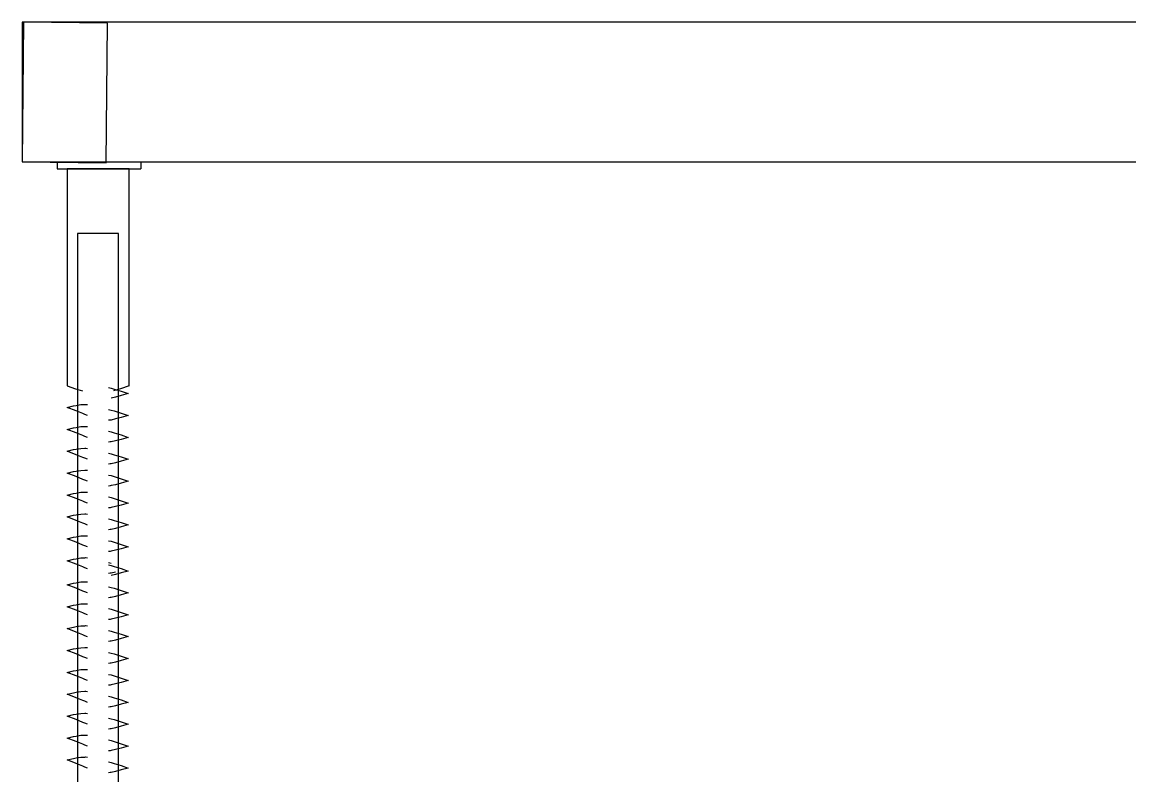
# Model space of a CAD drawing. Extents: x -11.9 to 9.3, y -3.9 to 3.8.
# Drawn here: x -11.855 to -10.27, y -2.811 to -1.733 of the extents above; entities that cross this region are included whole.
import ezdxf

# ---------------------------------------------------------------- set-up
doc = ezdxf.new("R2010")
doc.units = 0
doc.layers.add('SECTIONCUTEDGES', color=7, linetype='CONTINUOUS')

msp = doc.modelspace()

# ---------------------------------------------------------------- linework, layer by layer
at = {"layer": 'SECTIONCUTEDGES'}
for p, q in [((-11.855, -1.7327), (-11.855, -1.9327)), ((-8.7276, -1.7327), (-11.855, -1.7327)), ((-11.853, -1.7327), (-11.855, -1.9327)), ((-11.733, -1.7339), (-11.853, -1.7327)), ((-11.735, -1.9339), (-11.733, -1.7339)), ((-11.855, -1.9327), (-8.7276, -1.9327)), ((-11.855, -1.9327), (-11.735, -1.9339)), ((-11.805, -1.9327), (-11.685, -1.9327)), ((-11.805, -1.9327), (-11.805, -1.9427)), ((-11.685, -1.9327), (-11.685, -1.9427)), ((-11.805, -1.9427), (-11.685, -1.9427)), ((-11.7908, -1.9427), (-11.7908, -2.2528)), ((-11.7465, -1.9427), (-11.7908, -1.9427)), ((-11.7021, -1.9427), (-11.7465, -1.9427)), ((-11.7021, -2.2528), (-11.7021, -1.9427)), ((-11.7758, -2.0352), (-11.7758, -3.8182)), ((-11.7171, -2.0352), (-11.7758, -2.0352)), ((-11.7171, -3.8182), (-11.7171, -2.0352)), ((-11.7908, -2.2528), (-11.7787, -2.257)), ((-11.7787, -2.257), (-11.7686, -2.26)), ((-11.7316, -2.2553), (-11.7278, -2.2561)), ((-11.7278, -2.2561), (-11.7234, -2.2575)), ((-11.7142, -2.257), (-11.7244, -2.26)), ((-11.7234, -2.2575), (-11.7132, -2.2606)), ((-11.7021, -2.2528), (-11.7142, -2.257)), ((-11.7132, -2.2606), (-11.7033, -2.2641)), ((-11.7033, -2.2641), (-11.7132, -2.2668)), ((-11.7905, -2.2839), (-11.7816, -2.2816)), ((-11.7816, -2.2816), (-11.7776, -2.281)), ((-11.7776, -2.281), (-11.7711, -2.2798)), ((-11.7711, -2.2798), (-11.7651, -2.2796)), ((-11.7651, -2.2796), (-11.7641, -2.2795)), ((-11.7641, -2.2795), (-11.7617, -2.2797)), ((-11.7216, -2.269), (-11.7278, -2.2704)), ((-11.7132, -2.2668), (-11.7216, -2.269)), ((-11.7776, -2.2888), (-11.7905, -2.2839)), ((-11.7683, -2.2927), (-11.7776, -2.2888)), ((-11.7651, -2.2939), (-11.7683, -2.2927)), ((-11.7617, -2.2954), (-11.7651, -2.2939)), ((-11.7316, -2.2866), (-11.7278, -2.2875)), ((-11.7316, -2.2866), (-11.7278, -2.2875)), ((-11.7278, -2.2875), (-11.7234, -2.2888)), ((-11.7234, -2.2888), (-11.7132, -2.2919)), ((-11.7132, -2.2982), (-11.7216, -2.3003)), ((-11.7132, -2.2919), (-11.7033, -2.2954)), ((-11.7033, -2.2954), (-11.7132, -2.2982)), ((-11.7905, -2.3152), (-11.7816, -2.3129)), ((-11.7816, -2.3129), (-11.7776, -2.3123)), ((-11.7776, -2.3123), (-11.7711, -2.3111)), ((-11.7711, -2.3111), (-11.7651, -2.3109)), ((-11.7651, -2.3109), (-11.7641, -2.3109)), ((-11.7641, -2.3109), (-11.7617, -2.311)), ((-11.729, -2.3019), (-11.7316, -2.3022)), ((-11.7278, -2.3018), (-11.729, -2.3019)), ((-11.7216, -2.3003), (-11.7278, -2.3018)), ((-11.7216, -2.3003), (-11.7278, -2.3018)), ((-11.7776, -2.3201), (-11.7905, -2.3152)), ((-11.7683, -2.324), (-11.7776, -2.3201)), ((-11.7651, -2.3252), (-11.7683, -2.324)), ((-11.7617, -2.3267), (-11.7651, -2.3252)), ((-11.7316, -2.3179), (-11.7278, -2.3188)), ((-11.7316, -2.3179), (-11.7278, -2.3188)), ((-11.7278, -2.3188), (-11.7234, -2.3201)), ((-11.7234, -2.3201), (-11.7132, -2.3232)), ((-11.7132, -2.3295), (-11.7216, -2.3316)), ((-11.7132, -2.3232), (-11.7033, -2.3267)), ((-11.7033, -2.3267), (-11.7132, -2.3295)), ((-11.7905, -2.3465), (-11.7816, -2.3442)), ((-11.7816, -2.3442), (-11.7776, -2.3436)), ((-11.7776, -2.3436), (-11.7711, -2.3424)), ((-11.7711, -2.3424), (-11.7651, -2.3423)), ((-11.7651, -2.3423), (-11.7641, -2.3422)), ((-11.7641, -2.3422), (-11.7617, -2.3424)), ((-11.729, -2.3332), (-11.7316, -2.3336)), ((-11.7278, -2.3331), (-11.729, -2.3332)), ((-11.7216, -2.3316), (-11.7278, -2.3331)), ((-11.7216, -2.3316), (-11.7278, -2.3331)), ((-11.7776, -2.3514), (-11.7905, -2.3465)), ((-11.7683, -2.3554), (-11.7776, -2.3514)), ((-11.7651, -2.3566), (-11.7683, -2.3554)), ((-11.7617, -2.358), (-11.7651, -2.3566)), ((-11.7316, -2.3492), (-11.7278, -2.3501)), ((-11.7316, -2.3492), (-11.7278, -2.3501)), ((-11.7278, -2.3501), (-11.7234, -2.3514)), ((-11.7234, -2.3514), (-11.7132, -2.3546)), ((-11.7132, -2.3608), (-11.7216, -2.3629)), ((-11.7132, -2.3546), (-11.7033, -2.358)), ((-11.7033, -2.358), (-11.7132, -2.3608)), ((-11.7905, -2.3778), (-11.7816, -2.3755)), ((-11.7816, -2.3755), (-11.7776, -2.3749)), ((-11.7776, -2.3749), (-11.7711, -2.3738)), ((-11.7711, -2.3738), (-11.7651, -2.3736)), ((-11.7651, -2.3736), (-11.7641, -2.3735)), ((-11.7641, -2.3735), (-11.7617, -2.3737)), ((-11.729, -2.3646), (-11.7316, -2.3649)), ((-11.7278, -2.3644), (-11.729, -2.3646)), ((-11.7216, -2.3629), (-11.7278, -2.3644)), ((-11.7216, -2.3629), (-11.7278, -2.3644)), ((-11.7776, -2.3827), (-11.7905, -2.3778)), ((-11.7683, -2.3867), (-11.7776, -2.3827)), ((-11.7651, -2.3879), (-11.7683, -2.3867)), ((-11.7617, -2.3893), (-11.7651, -2.3879)), ((-11.7316, -2.3805), (-11.7278, -2.3814)), ((-11.7316, -2.3805), (-11.7278, -2.3814)), ((-11.7278, -2.3814), (-11.7234, -2.3827)), ((-11.7234, -2.3827), (-11.7132, -2.3859)), ((-11.7132, -2.3921), (-11.7216, -2.3943)), ((-11.7132, -2.3859), (-11.7033, -2.3893)), ((-11.7033, -2.3893), (-11.7132, -2.3921)), ((-11.7905, -2.4091), (-11.7816, -2.4068)), ((-11.7776, -2.414), (-11.7905, -2.4091)), ((-11.7816, -2.4068), (-11.7776, -2.4062)), ((-11.7776, -2.4062), (-11.7711, -2.4051)), ((-11.7711, -2.4051), (-11.7651, -2.4049)), ((-11.7651, -2.4049), (-11.7641, -2.4048)), ((-11.7641, -2.4048), (-11.7617, -2.405)), ((-11.729, -2.3959), (-11.7316, -2.3962)), ((-11.7278, -2.3957), (-11.729, -2.3959)), ((-11.7216, -2.3943), (-11.7278, -2.3957)), ((-11.7216, -2.3943), (-11.7278, -2.3957)), ((-11.7683, -2.418), (-11.7776, -2.414)), ((-11.7651, -2.4192), (-11.7683, -2.418)), ((-11.7617, -2.4206), (-11.7651, -2.4192)), ((-11.7316, -2.4118), (-11.7278, -2.4127)), ((-11.7316, -2.4118), (-11.7278, -2.4127)), ((-11.7278, -2.4127), (-11.7234, -2.414)), ((-11.7234, -2.414), (-11.7132, -2.4172)), ((-11.7132, -2.4234), (-11.7216, -2.4256)), ((-11.7132, -2.4172), (-11.7033, -2.4206)), ((-11.7033, -2.4206), (-11.7132, -2.4234)), ((-11.7905, -2.4405), (-11.7816, -2.4381)), ((-11.7776, -2.4454), (-11.7905, -2.4405)), ((-11.7816, -2.4381), (-11.7776, -2.4375)), ((-11.7776, -2.4375), (-11.7711, -2.4364)), ((-11.7711, -2.4364), (-11.7651, -2.4362)), ((-11.7651, -2.4362), (-11.7641, -2.4361)), ((-11.7641, -2.4361), (-11.7617, -2.4363)), ((-11.729, -2.4272), (-11.7316, -2.4275)), ((-11.7278, -2.427), (-11.729, -2.4272)), ((-11.7216, -2.4256), (-11.7278, -2.427)), ((-11.7216, -2.4256), (-11.7278, -2.427)), ((-11.7683, -2.4493), (-11.7776, -2.4454)), ((-11.7651, -2.4505), (-11.7683, -2.4493)), ((-11.7617, -2.452), (-11.7651, -2.4505)), ((-11.7316, -2.4432), (-11.7278, -2.444)), ((-11.7316, -2.4432), (-11.7278, -2.444)), ((-11.7278, -2.444), (-11.7234, -2.4454)), ((-11.7234, -2.4454), (-11.7132, -2.4485)), ((-11.7132, -2.4547), (-11.7216, -2.4569)), ((-11.7132, -2.4485), (-11.7033, -2.4519)), ((-11.7033, -2.4519), (-11.7132, -2.4547)), ((-11.7905, -2.4718), (-11.7816, -2.4694)), ((-11.7776, -2.4767), (-11.7905, -2.4718)), ((-11.7816, -2.4694), (-11.7776, -2.4688)), ((-11.7776, -2.4688), (-11.7711, -2.4677)), ((-11.7711, -2.4677), (-11.7651, -2.4675)), ((-11.7651, -2.4675), (-11.7641, -2.4674)), ((-11.7641, -2.4674), (-11.7617, -2.4676)), ((-11.729, -2.4585), (-11.7316, -2.4588)), ((-11.7278, -2.4583), (-11.729, -2.4585)), ((-11.7216, -2.4569), (-11.7278, -2.4583)), ((-11.7216, -2.4569), (-11.7278, -2.4583)), ((-11.7683, -2.4806), (-11.7776, -2.4767)), ((-11.7651, -2.4818), (-11.7683, -2.4806)), ((-11.7617, -2.4833), (-11.7651, -2.4818)), ((-11.7316, -2.4745), (-11.7278, -2.4753)), ((-11.7316, -2.4745), (-11.7278, -2.4753)), ((-11.7278, -2.4753), (-11.7234, -2.4767)), ((-11.7216, -2.4882), (-11.7278, -2.4896)), ((-11.7216, -2.4882), (-11.7278, -2.4896)), ((-11.7234, -2.4767), (-11.7132, -2.4798)), ((-11.7132, -2.486), (-11.7216, -2.4882)), ((-11.7132, -2.4798), (-11.7033, -2.4833)), ((-11.7033, -2.4833), (-11.7132, -2.486)), ((-11.7905, -2.5031), (-11.7816, -2.5008)), ((-11.7776, -2.508), (-11.7905, -2.5031)), ((-11.7816, -2.5008), (-11.7776, -2.5002)), ((-11.7776, -2.5002), (-11.7711, -2.499)), ((-11.7711, -2.499), (-11.7651, -2.4988)), ((-11.7651, -2.4988), (-11.7641, -2.4987)), ((-11.7641, -2.4987), (-11.7617, -2.4989)), ((-11.729, -2.4898), (-11.7316, -2.4901)), ((-11.7278, -2.4896), (-11.729, -2.4898)), ((-11.7683, -2.5119), (-11.7776, -2.508)), ((-11.7651, -2.5131), (-11.7683, -2.5119)), ((-11.7617, -2.5146), (-11.7651, -2.5131)), ((-11.7316, -2.5058), (-11.7278, -2.5066)), ((-11.7316, -2.509), (-11.7278, -2.5099)), ((-11.7278, -2.5099), (-11.7234, -2.5112)), ((-11.7216, -2.5195), (-11.7278, -2.5209)), ((-11.7234, -2.5112), (-11.7132, -2.5144)), ((-11.7132, -2.5144), (-11.7033, -2.5178)), ((-11.7033, -2.5178), (-11.7132, -2.5206)), ((-11.7905, -2.5376), (-11.7816, -2.5353)), ((-11.7816, -2.5353), (-11.7776, -2.5347)), ((-11.7776, -2.5347), (-11.7711, -2.5335)), ((-11.7711, -2.5335), (-11.7651, -2.5334)), ((-11.7651, -2.5334), (-11.7641, -2.5333)), ((-11.7641, -2.5333), (-11.7617, -2.5335)), ((-11.729, -2.5211), (-11.7316, -2.5214)), ((-11.7278, -2.5209), (-11.729, -2.5211)), ((-11.7216, -2.5227), (-11.7278, -2.5242)), ((-11.7132, -2.5206), (-11.7216, -2.5227)), ((-11.7776, -2.5425), (-11.7905, -2.5376)), ((-11.7683, -2.5465), (-11.7776, -2.5425)), ((-11.7651, -2.5477), (-11.7683, -2.5465)), ((-11.7617, -2.5491), (-11.7651, -2.5477)), ((-11.7316, -2.5403), (-11.7278, -2.5412)), ((-11.7316, -2.5403), (-11.7278, -2.5412)), ((-11.7278, -2.5412), (-11.7234, -2.5425)), ((-11.7234, -2.5425), (-11.7132, -2.5457)), ((-11.7132, -2.5457), (-11.7033, -2.5491)), ((-11.7033, -2.5491), (-11.7132, -2.5519)), ((-11.7905, -2.5689), (-11.7816, -2.5666)), ((-11.7816, -2.5666), (-11.7776, -2.566)), ((-11.7776, -2.566), (-11.7711, -2.5649)), ((-11.7711, -2.5649), (-11.7651, -2.5647)), ((-11.7651, -2.5647), (-11.7641, -2.5646)), ((-11.7641, -2.5646), (-11.7617, -2.5648)), ((-11.729, -2.5557), (-11.7316, -2.556)), ((-11.7278, -2.5555), (-11.729, -2.5557)), ((-11.7216, -2.5541), (-11.7278, -2.5555)), ((-11.7216, -2.5541), (-11.7278, -2.5555)), ((-11.7132, -2.5519), (-11.7216, -2.5541)), ((-11.7776, -2.5738), (-11.7905, -2.5689)), ((-11.7683, -2.5778), (-11.7776, -2.5738)), ((-11.7651, -2.579), (-11.7683, -2.5778)), ((-11.7617, -2.5804), (-11.7651, -2.579)), ((-11.7316, -2.5716), (-11.7278, -2.5725)), ((-11.7316, -2.5716), (-11.7278, -2.5725)), ((-11.7278, -2.5725), (-11.7234, -2.5738)), ((-11.7234, -2.5738), (-11.7132, -2.577)), ((-11.7132, -2.5832), (-11.7216, -2.5854)), ((-11.7132, -2.577), (-11.7033, -2.5804)), ((-11.7033, -2.5804), (-11.7132, -2.5832)), ((-11.7905, -2.6002), (-11.7816, -2.5979)), ((-11.7816, -2.5979), (-11.7776, -2.5973)), ((-11.7776, -2.5973), (-11.7711, -2.5962)), ((-11.7711, -2.5962), (-11.7651, -2.596)), ((-11.7651, -2.596), (-11.7641, -2.5959)), ((-11.7641, -2.5959), (-11.7617, -2.5961)), ((-11.729, -2.587), (-11.7316, -2.5873)), ((-11.7278, -2.5868), (-11.729, -2.587)), ((-11.7216, -2.5854), (-11.7278, -2.5868)), ((-11.7216, -2.5854), (-11.7278, -2.5868)), ((-11.7776, -2.6052), (-11.7905, -2.6002)), ((-11.7683, -2.6091), (-11.7776, -2.6052)), ((-11.7651, -2.6103), (-11.7683, -2.6091)), ((-11.7617, -2.6118), (-11.7651, -2.6103)), ((-11.7316, -2.603), (-11.7278, -2.6038)), ((-11.7316, -2.603), (-11.7278, -2.6038)), ((-11.7278, -2.6038), (-11.7234, -2.6052)), ((-11.7234, -2.6052), (-11.7132, -2.6083)), ((-11.7132, -2.6145), (-11.7216, -2.6167)), ((-11.7132, -2.6083), (-11.7033, -2.6117)), ((-11.7033, -2.6117), (-11.7132, -2.6145)), ((-11.7905, -2.6316), (-11.7816, -2.6292)), ((-11.7816, -2.6292), (-11.7776, -2.6286)), ((-11.7776, -2.6286), (-11.7711, -2.6275)), ((-11.7711, -2.6275), (-11.7651, -2.6273)), ((-11.7651, -2.6273), (-11.7641, -2.6272)), ((-11.7641, -2.6272), (-11.7617, -2.6274)), ((-11.729, -2.6183), (-11.7316, -2.6186)), ((-11.7278, -2.6181), (-11.729, -2.6183)), ((-11.7216, -2.6167), (-11.7278, -2.6181)), ((-11.7216, -2.6167), (-11.7278, -2.6181)), ((-11.7776, -2.6365), (-11.7905, -2.6316)), ((-11.7683, -2.6404), (-11.7776, -2.6365)), ((-11.7651, -2.6416), (-11.7683, -2.6404)), ((-11.7617, -2.6431), (-11.7651, -2.6416)), ((-11.7316, -2.6343), (-11.7278, -2.6351)), ((-11.7316, -2.6343), (-11.7278, -2.6351)), ((-11.7316, -2.6343), (-11.7278, -2.6351)), ((-11.7278, -2.6351), (-11.7234, -2.6365)), ((-11.7278, -2.6351), (-11.7234, -2.6365)), ((-11.7234, -2.6365), (-11.7132, -2.6396)), ((-11.7234, -2.6365), (-11.7132, -2.6396)), ((-11.7132, -2.6458), (-11.7216, -2.648)), ((-11.7132, -2.6458), (-11.7216, -2.648)), ((-11.7132, -2.6396), (-11.7033, -2.6431)), ((-11.7132, -2.6396), (-11.7033, -2.6431)), ((-11.7033, -2.6431), (-11.7132, -2.6458)), ((-11.7033, -2.6431), (-11.7132, -2.6458)), ((-11.7905, -2.6629), (-11.7816, -2.6606)), ((-11.7905, -2.6629), (-11.7816, -2.6606)), ((-11.7816, -2.6606), (-11.7776, -2.66)), ((-11.7816, -2.6606), (-11.7776, -2.66)), ((-11.7776, -2.66), (-11.7711, -2.6588)), ((-11.7776, -2.66), (-11.7711, -2.6588)), ((-11.7711, -2.6588), (-11.7651, -2.6586)), ((-11.7711, -2.6588), (-11.7651, -2.6586)), ((-11.7651, -2.6586), (-11.7641, -2.6585)), ((-11.7651, -2.6586), (-11.7641, -2.6585)), ((-11.7641, -2.6585), (-11.7617, -2.6587)), ((-11.7641, -2.6585), (-11.7617, -2.6587)), ((-11.729, -2.6496), (-11.7316, -2.6499)), ((-11.7278, -2.6494), (-11.729, -2.6496)), ((-11.7216, -2.648), (-11.7278, -2.6494)), ((-11.7216, -2.648), (-11.7278, -2.6494)), ((-11.7216, -2.648), (-11.7278, -2.6494)), ((-11.7776, -2.6678), (-11.7905, -2.6629)), ((-11.7776, -2.6678), (-11.7905, -2.6629)), ((-11.7683, -2.6717), (-11.7776, -2.6678)), ((-11.7683, -2.6717), (-11.7776, -2.6678)), ((-11.7651, -2.6729), (-11.7683, -2.6717)), ((-11.7651, -2.6729), (-11.7683, -2.6717)), ((-11.7617, -2.6744), (-11.7651, -2.6729)), ((-11.7617, -2.6744), (-11.7651, -2.6729)), ((-11.7316, -2.6656), (-11.7278, -2.6664)), ((-11.7316, -2.6656), (-11.7278, -2.6664)), ((-11.7316, -2.6656), (-11.7278, -2.6664)), ((-11.7316, -2.6656), (-11.7278, -2.6664)), ((-11.7278, -2.6664), (-11.7234, -2.6678)), ((-11.7278, -2.6664), (-11.7234, -2.6678)), ((-11.7234, -2.6678), (-11.7132, -2.6709)), ((-11.7234, -2.6678), (-11.7132, -2.6709)), ((-11.7132, -2.6771), (-11.7216, -2.6793)), ((-11.7132, -2.6771), (-11.7216, -2.6793)), ((-11.7132, -2.6709), (-11.7033, -2.6744)), ((-11.7132, -2.6709), (-11.7033, -2.6744)), ((-11.7033, -2.6744), (-11.7132, -2.6771)), ((-11.7033, -2.6744), (-11.7132, -2.6771)), ((-11.7905, -2.6942), (-11.7816, -2.6919)), ((-11.7905, -2.6942), (-11.7816, -2.6919)), ((-11.7776, -2.6991), (-11.7905, -2.6942)), ((-11.7776, -2.6991), (-11.7905, -2.6942)), ((-11.7816, -2.6919), (-11.7776, -2.6913)), ((-11.7816, -2.6919), (-11.7776, -2.6913)), ((-11.7776, -2.6913), (-11.7711, -2.6901)), ((-11.7776, -2.6913), (-11.7711, -2.6901)), ((-11.7711, -2.6901), (-11.7651, -2.6899)), ((-11.7711, -2.6901), (-11.7651, -2.6899)), ((-11.7651, -2.6899), (-11.7641, -2.6898)), ((-11.7651, -2.6899), (-11.7641, -2.6898)), ((-11.7641, -2.6898), (-11.7617, -2.69)), ((-11.7641, -2.6898), (-11.7617, -2.69)), ((-11.729, -2.6809), (-11.7316, -2.6812)), ((-11.729, -2.6809), (-11.7316, -2.6812)), ((-11.7278, -2.6807), (-11.729, -2.6809)), ((-11.7278, -2.6807), (-11.729, -2.6809)), ((-11.7216, -2.6793), (-11.7278, -2.6807)), ((-11.7216, -2.6793), (-11.7278, -2.6807)), ((-11.7216, -2.6793), (-11.7278, -2.6807)), ((-11.7216, -2.6793), (-11.7278, -2.6807)), ((-11.7683, -2.703), (-11.7776, -2.6991)), ((-11.7683, -2.703), (-11.7776, -2.6991)), ((-11.7651, -2.7042), (-11.7683, -2.703)), ((-11.7651, -2.7042), (-11.7683, -2.703)), ((-11.7617, -2.7057), (-11.7651, -2.7042)), ((-11.7617, -2.7057), (-11.7651, -2.7042)), ((-11.7316, -2.6969), (-11.7278, -2.6978)), ((-11.7316, -2.6969), (-11.7278, -2.6978)), ((-11.7316, -2.6969), (-11.7278, -2.6978)), ((-11.7316, -2.6969), (-11.7278, -2.6978)), ((-11.7278, -2.6978), (-11.7234, -2.6991)), ((-11.7278, -2.6978), (-11.7234, -2.6991)), ((-11.7234, -2.6991), (-11.7132, -2.7022)), ((-11.7234, -2.6991), (-11.7132, -2.7022)), ((-11.7132, -2.7085), (-11.7216, -2.7106)), ((-11.7132, -2.7085), (-11.7216, -2.7106)), ((-11.7132, -2.7022), (-11.7033, -2.7057)), ((-11.7132, -2.7022), (-11.7033, -2.7057)), ((-11.7033, -2.7057), (-11.7132, -2.7085)), ((-11.7033, -2.7057), (-11.7132, -2.7085)), ((-11.7905, -2.7255), (-11.7816, -2.7232)), ((-11.7905, -2.7255), (-11.7816, -2.7232)), ((-11.7776, -2.7304), (-11.7905, -2.7255)), ((-11.7776, -2.7304), (-11.7905, -2.7255)), ((-11.7816, -2.7232), (-11.7776, -2.7226)), ((-11.7816, -2.7232), (-11.7776, -2.7226)), ((-11.7776, -2.7226), (-11.7711, -2.7214)), ((-11.7776, -2.7226), (-11.7711, -2.7214)), ((-11.7711, -2.7214), (-11.7651, -2.7212)), ((-11.7711, -2.7214), (-11.7651, -2.7212)), ((-11.7651, -2.7212), (-11.7641, -2.7212)), ((-11.7651, -2.7212), (-11.7641, -2.7212)), ((-11.7641, -2.7212), (-11.7617, -2.7214)), ((-11.7641, -2.7212), (-11.7617, -2.7214)), ((-11.729, -2.7122), (-11.7316, -2.7126)), ((-11.729, -2.7122), (-11.7316, -2.7126)), ((-11.7278, -2.7121), (-11.729, -2.7122)), ((-11.7278, -2.7121), (-11.729, -2.7122)), ((-11.7216, -2.7106), (-11.7278, -2.7121)), ((-11.7216, -2.7106), (-11.7278, -2.7121)), ((-11.7216, -2.7106), (-11.7278, -2.7121)), ((-11.7216, -2.7106), (-11.7278, -2.7121)), ((-11.7683, -2.7343), (-11.7776, -2.7304)), ((-11.7683, -2.7343), (-11.7776, -2.7304)), ((-11.7651, -2.7355), (-11.7683, -2.7343)), ((-11.7651, -2.7355), (-11.7683, -2.7343)), ((-11.7617, -2.737), (-11.7651, -2.7355)), ((-11.7617, -2.737), (-11.7651, -2.7355)), ((-11.7316, -2.7282), (-11.7278, -2.7291)), ((-11.7316, -2.7282), (-11.7278, -2.7291)), ((-11.7316, -2.7282), (-11.7278, -2.7291)), ((-11.7316, -2.7282), (-11.7278, -2.7291)), ((-11.7278, -2.7291), (-11.7234, -2.7304)), ((-11.7278, -2.7291), (-11.7234, -2.7304)), ((-11.7216, -2.7419), (-11.7278, -2.7434)), ((-11.7216, -2.7419), (-11.7278, -2.7434)), ((-11.7216, -2.7419), (-11.7278, -2.7434)), ((-11.7216, -2.7419), (-11.7278, -2.7434)), ((-11.7234, -2.7304), (-11.7132, -2.7336)), ((-11.7234, -2.7304), (-11.7132, -2.7336)), ((-11.7132, -2.7398), (-11.7216, -2.7419)), ((-11.7132, -2.7398), (-11.7216, -2.7419)), ((-11.7132, -2.7336), (-11.7033, -2.737)), ((-11.7132, -2.7336), (-11.7033, -2.737)), ((-11.7033, -2.737), (-11.7132, -2.7398)), ((-11.7033, -2.737), (-11.7132, -2.7398)), ((-11.7905, -2.7568), (-11.7816, -2.7545)), ((-11.7905, -2.7568), (-11.7816, -2.7545)), ((-11.7776, -2.7617), (-11.7905, -2.7568)), ((-11.7776, -2.7617), (-11.7905, -2.7568)), ((-11.7816, -2.7545), (-11.7776, -2.7539)), ((-11.7816, -2.7545), (-11.7776, -2.7539)), ((-11.7776, -2.7539), (-11.7711, -2.7527)), ((-11.7776, -2.7539), (-11.7711, -2.7527)), ((-11.7711, -2.7527), (-11.7651, -2.7526)), ((-11.7711, -2.7527), (-11.7651, -2.7526)), ((-11.7651, -2.7526), (-11.7641, -2.7525)), ((-11.7651, -2.7526), (-11.7641, -2.7525)), ((-11.7641, -2.7525), (-11.7617, -2.7527)), ((-11.7641, -2.7525), (-11.7617, -2.7527)), ((-11.729, -2.7435), (-11.7316, -2.7439)), ((-11.729, -2.7435), (-11.7316, -2.7439)), ((-11.7278, -2.7434), (-11.729, -2.7435)), ((-11.7278, -2.7434), (-11.729, -2.7435)), ((-11.7683, -2.7657), (-11.7776, -2.7617)), ((-11.7683, -2.7657), (-11.7776, -2.7617)), ((-11.7651, -2.7669), (-11.7683, -2.7657)), ((-11.7651, -2.7669), (-11.7683, -2.7657)), ((-11.7617, -2.7683), (-11.7651, -2.7669)), ((-11.7617, -2.7683), (-11.7651, -2.7669)), ((-11.7316, -2.7595), (-11.7278, -2.7604)), ((-11.7316, -2.7595), (-11.7278, -2.7604)), ((-11.7316, -2.7595), (-11.7278, -2.7604)), ((-11.7278, -2.7604), (-11.7234, -2.7617)), ((-11.7216, -2.7732), (-11.7278, -2.7747)), ((-11.7216, -2.7732), (-11.7278, -2.7747)), ((-11.7216, -2.7732), (-11.7278, -2.7747)), ((-11.7234, -2.7617), (-11.7132, -2.7649)), ((-11.7132, -2.7711), (-11.7216, -2.7732)), ((-11.7132, -2.7649), (-11.7033, -2.7683)), ((-11.7033, -2.7683), (-11.7132, -2.7711)), ((-11.7905, -2.7881), (-11.7816, -2.7858)), ((-11.7776, -2.793), (-11.7905, -2.7881)), ((-11.7816, -2.7858), (-11.7776, -2.7852)), ((-11.7776, -2.7852), (-11.7711, -2.7841)), ((-11.7711, -2.7841), (-11.7651, -2.7839)), ((-11.7651, -2.7839), (-11.7641, -2.7838)), ((-11.7641, -2.7838), (-11.7617, -2.784)), ((-11.729, -2.7749), (-11.7316, -2.7752)), ((-11.729, -2.7749), (-11.7316, -2.7752)), ((-11.7278, -2.7747), (-11.729, -2.7749)), ((-11.7278, -2.7747), (-11.729, -2.7749)), ((-11.7683, -2.797), (-11.7776, -2.793)), ((-11.7651, -2.7982), (-11.7683, -2.797)), ((-11.7617, -2.7996), (-11.7651, -2.7982)), ((-11.7316, -2.7908), (-11.7278, -2.7917)), ((-11.7316, -2.7908), (-11.7278, -2.7917)), ((-11.7278, -2.7917), (-11.7234, -2.793)), ((-11.7216, -2.8046), (-11.7278, -2.806)), ((-11.7216, -2.8046), (-11.7278, -2.806)), ((-11.7234, -2.793), (-11.7132, -2.7962)), ((-11.7132, -2.8024), (-11.7216, -2.8046)), ((-11.7132, -2.7962), (-11.7033, -2.7996)), ((-11.7033, -2.7996), (-11.7132, -2.8024)), ((-11.729, -2.8062), (-11.7316, -2.8065)), ((-11.7278, -2.806), (-11.729, -2.8062))]:
    msp.add_line(p, q, dxfattribs=at)

doc.saveas('drawing.dxf')
